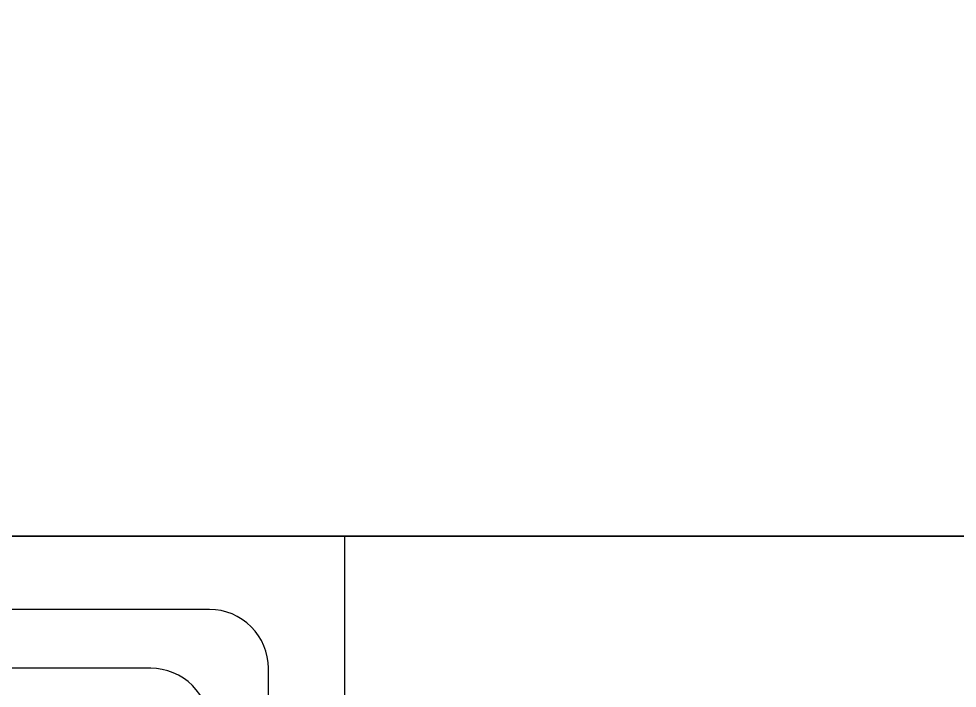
# Model space of a CAD drawing. Header units: millimetres. Extents: x 11489 to 12006, y 36725 to 37730.
# Drawn here: x 11780.24 to 11812.18, y 37465.28 to 37488.06 of the extents above; entities that cross this region are included whole.
import ezdxf

# ---------------------------------------------------------------- set-up
doc = ezdxf.new("R2010")
doc.units = ezdxf.units.MM
doc.layers.add('002 Çizgi', color=7, linetype='Continuous')
doc.layers.add('S2000-002 Çizgi', color=7, linetype='Continuous')

# ---------------------------------------------------------------- blocks, each defined once
blk = doc.blocks.new('A$C01E77913')
at = {"layer": 'S2000-002 Çizgi'}
for points in [[(2, 26.797), (15, 26.797, -0.414214), (17, 24.797), (17, 2, -0.414214), (15, 0), (2, 0, -0.414214), (0, 2), (0, 24.797, -0.414214)], [(4, 24.797), (13, 24.797, -0.414214), (15, 22.797), (15, 4, -0.414214), (13, 2), (4, 2, -0.414214), (2, 4), (2, 22.797, -0.414214)]]:
    blk.add_lwpolyline(points, format="xyb", close=True, dxfattribs=at)
blk.add_lwpolyline([(4.714, 14.267), (12.211, 14.267), (12.211, 13.517), (4.714, 13.517)], close=True, dxfattribs=at)
blk.add_circle((8.463, 13.867), 3.823, dxfattribs=at)
blk = doc.blocks.new('A$C3596506F')
at = {"layer": '002 Çizgi', "color": 7}
for points in [[(27.816, 135), (97.816, 135), (97.816, 0), (27.816, 0)], [(65.816, 0), (65.816, 135), (97.816, 135), (97.816, 0)]]:
    blk.add_lwpolyline(points, close=True, dxfattribs=at)
at = {"layer": '002 Çizgi', "color": 7, "rotation": 90}
blk.add_blockref('A$C01E77913', (95.214, 115.506), dxfattribs=at)

msp = doc.modelspace()

# ---------------------------------------------------------------- linework, layer by layer
msp.add_lwpolyline([(11759.34, 37470.45), (11829.34, 37470.45), (11829.34, 37540.45), (11759.34, 37540.45)], close=True)

# ---------------------------------------------------------------- block references
at = {"xscale": -1}
msp.add_blockref('A$C3596506F', (11857.155, 37335.45), dxfattribs=at)

doc.saveas('drawing.dxf')
